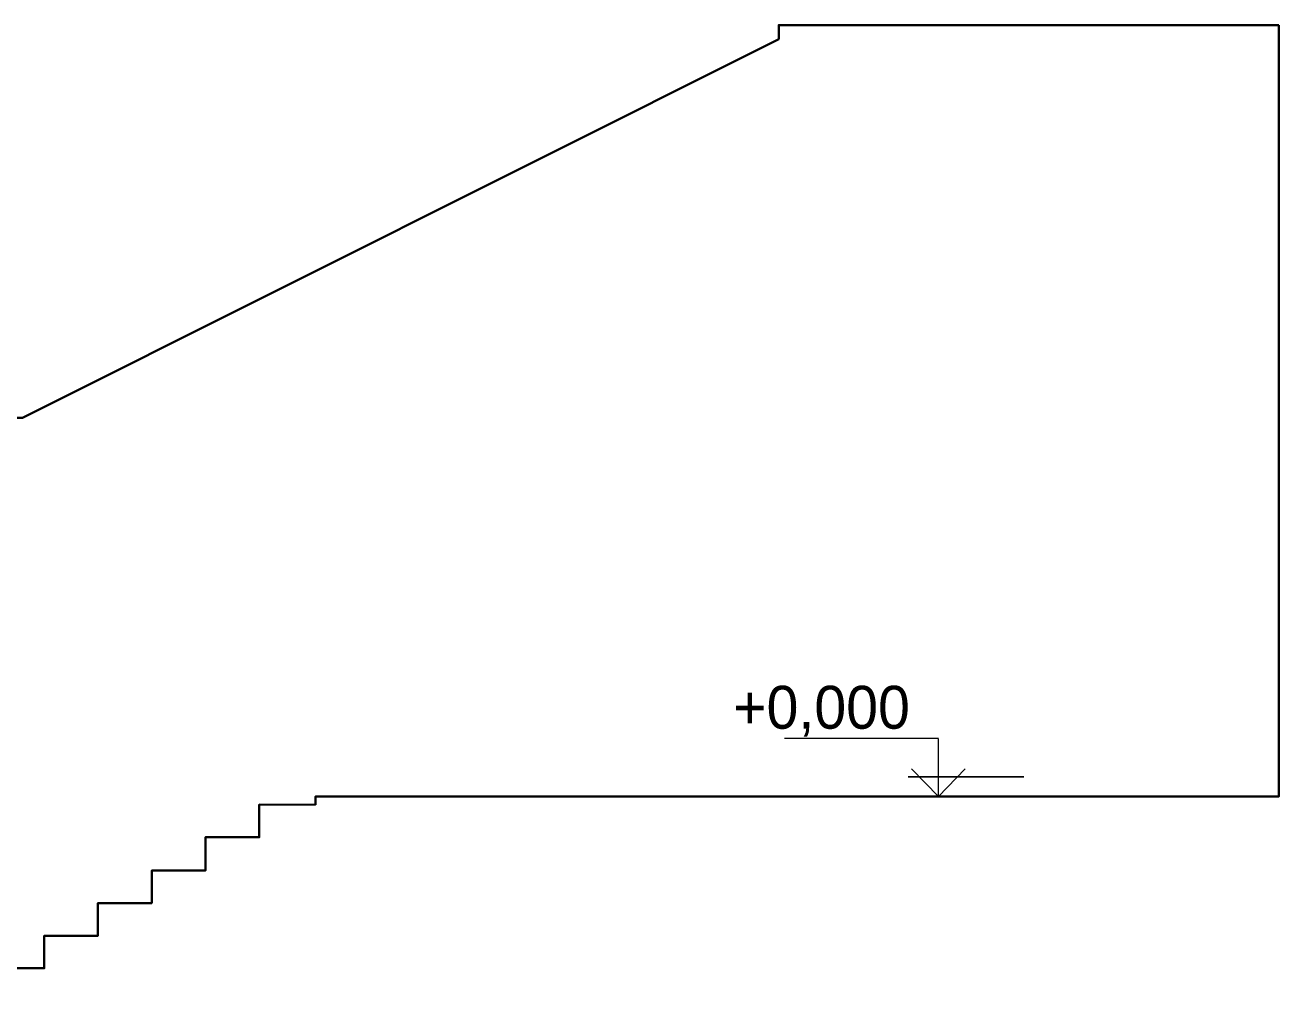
# Model space of a CAD drawing. Header units: millimetres. Extents: x -401725 to 250493, y 305116 to 802890.
# Drawn here: x -375098.153 to -375095.587, y 508949.369 to 508951.366 of the extents above; entities that cross this region are included whole.
import ezdxf

# ---------------------------------------------------------------- set-up
doc = ezdxf.new("R2010")
doc.units = ezdxf.units.MM
doc.layers.add('PDF _Геометрия', color=7, linetype='Continuous', true_color=0x1d1d1d)
doc.layers.add('PDF _Текст', color=7, linetype='Continuous')

msp = doc.modelspace()

# ---------------------------------------------------------------- linework, layer by layer
at = {"color": 7, "lineweight": 30}
for points in [[(-375095.5870970775, 508951.3656983328), (-375096.6104467792, 508951.365940778), (-375096.6104467792, 508951.3373816028), (-375098.1584631899, 508950.562489444), (-375098.7756322837, 508950.5623468246)], [(-375096.6303751213, 508949.7873054563), (-375095.587080589, 508949.7873036587), (-375095.5867066464, 508951.3656982403)], [(-375096.6303751213, 508949.7873054563), (-375097.5588347728, 508949.7873054563), (-375097.5588347728, 508949.7706574231)], [(-375098.2238755308, 508949.3691241783), (-375098.2238755308, 508949.4358553558), (-375098.1138511845, 508949.4358541999), (-375098.1138511845, 508949.5025345685), (-375098.0038251429, 508949.5025345685), (-375098.0037888644, 508949.5691612232), (-375097.8938024921, 508949.5691618766), (-375097.8938024921, 508949.6357929643), (-375097.7837764504, 508949.6359184254), (-375097.7837764504, 508949.7041947248), (-375097.6737504088, 508949.7041947248), (-375097.6737504088, 508949.7708349429), (-375097.5588347728, 508949.7706654008)]]:
    msp.add_lwpolyline(points, dxfattribs=at)
at = {"layer": 'PDF _Геометрия', "color": 7, "lineweight": 9}
for points in [[(-375096.2836255633, 508949.9057670141), (-375096.5986129945, 508949.9057670141)], [(-375096.2837544153, 508949.7873045575), (-375096.2837544153, 508949.9056920959)], [(-375096.345423659, 508949.8273605742), (-375096.1087278551, 508949.8273605742)]]:
    msp.add_lwpolyline(points, dxfattribs=at)
at = {"layer": 'PDF _Геометрия', "color": 7, "lineweight": 18}
for points in [[(-375096.2835475739, 508949.7874334095), (-375096.3386329468, 508949.8442050675)], [(-375096.2837544153, 508949.7873045575), (-375096.2287687331, 508949.843973473)]]:
    msp.add_lwpolyline(points, dxfattribs=at)
at = {"layer": 'PDF _Геометрия', "color": 171, "lineweight": 9, "true_color": 0x8080ff}
msp.add_lwpolyline([(-375096.1087327139, 508949.8273605742), (-375096.3454285177, 508949.8273605742)], dxfattribs=at)

# ---------------------------------------------------------------- texts
at = {"layer": 'PDF _Текст', "insert": (-375096.3420022994, 508949.9618566273), "char_height": 0.08767804875969887, "attachment_point": 6, "style": ''}
msp.add_mtext('+0,000', dxfattribs=at)

doc.saveas('drawing.dxf')
